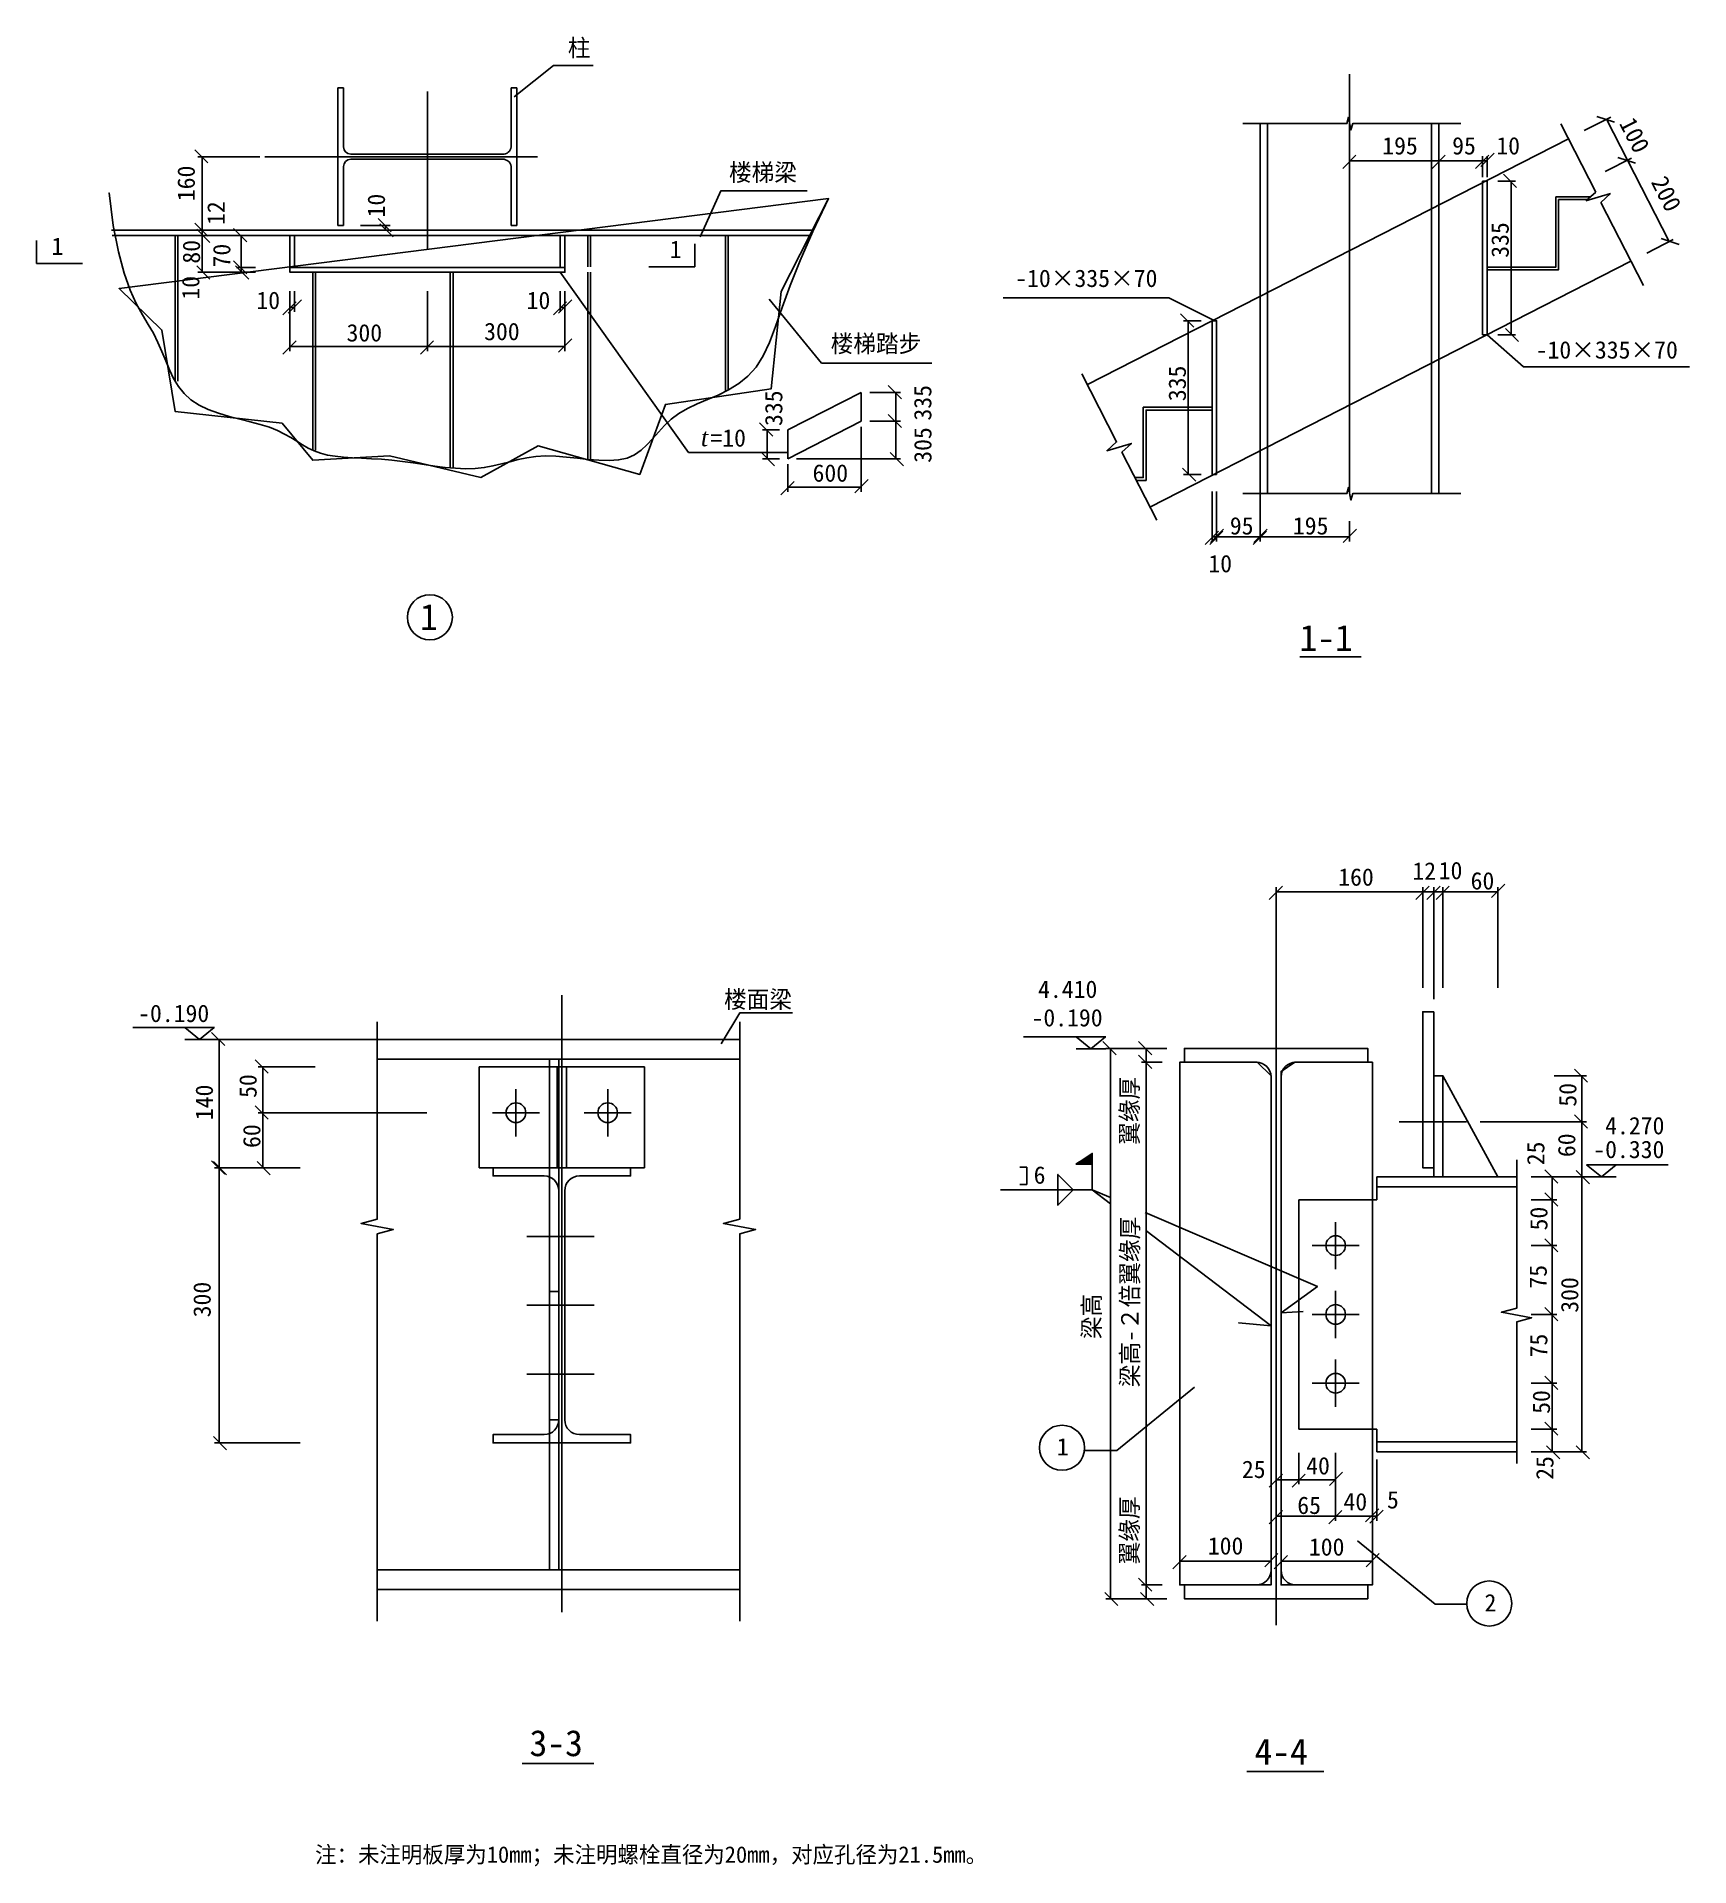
# Model space of a CAD drawing. Header units: metres. Extents: x 19830 to 37857, y 5420 to 25374.
import ezdxf

# ---------------------------------------------------------------- set-up
doc = ezdxf.new("R2010")
doc.units = ezdxf.units.M
for name, color, linetype in [('PUB_DIM', 3, 'Continuous'), ('S_E_STAIR', 4, 'Continuous'), ('中心线', 20, 'Continuous'), ('主次梁', 11, 'Continuous'), ('加强板', 3, 'Continuous'), ('填满-深', 8, 'Continuous'), ('尺寸', 42, 'Continuous'), ('引线', 9, 'Continuous'), ('标题', 4, 'Continuous'), ('梯梁', 4, 'Continuous'), ('砼柱', 3, 'Continuous'), ('螺栓', 11, 'Continuous'), ('钢柱', 4, 'Continuous')]:
    doc.layers.add(name, color=color, linetype=linetype)

# ---------------------------------------------------------------- blocks, each defined once
blk = doc.blocks.new('A$C7157716C')
at = {"layer": '螺栓'}
for p, q in [((25.75, 51.5), (25.75, 0)), ((0, 25.75), (51.5, 25.75))]:
    blk.add_line(p, q, dxfattribs=at)
blk.add_circle((25.75, 25.75), 10.75, dxfattribs=at)
blk = doc.blocks.new('_ARCHTICK')
at = {"color": 0, "linetype": 'ByBlock'}
blk.add_lwpolyline([(-1.37, -1.23), (1.51, 1.65)], dxfattribs=at)

msp = doc.modelspace()

# ---------------------------------------------------------------- hatches: boundary and pattern name
at = {"layer": '引线'}
h = msp.add_hatch(dxfattribs=at)
h.set_pattern_fill('SOLID')
h.paths.add_polyline_path([(31167.83, 13078.75), (31344.16, 13078.75), (31344.16, 13195.82)])

# ---------------------------------------------------------------- linework, layer by layer
for p, q in [((21769.75, 14568.19), (20881.31, 14568.19)), ((21446.89, 14568.31), (21608.3, 14437.41)), ((21608.3, 14437.41), (21768.34, 14568.31)), ((21446.85, 14437.41), (21769.74, 14437.41)), ((31491.61, 14466.99), (30592.74, 14466.99)), ((31168.75, 14467.12), (31330.15, 14336.21)), ((31330.15, 14336.21), (31490.2, 14467.12)), ((31168.71, 14336.21), (31491.6, 14336.21)), ((30555, 13045.92), (30631.96, 13045.92)), ((30631.96, 13045.92), (30631.96, 12855.76)), ((37625.02, 13069.7), (36736.58, 13069.7)), ((36736.71, 13069.82), (36898.12, 12938.92)), ((36898.12, 12938.92), (37058.17, 13069.82)), ((30555, 12855.81), (30631.95, 12855.81)), ((36736.67, 12938.92), (37059.57, 12938.92))]:
    msp.add_line(p, q)
at = {"layer": 'S_E_STAIR'}
for p, q in [((31290.73, 21579.46), (36537.55, 24261.17)), ((31973.4, 20243.81), (37220.22, 22925.51)), ((28024.89, 21085.05), (28824.89, 21493.94)), ((28824.89, 21179.49), (28824.89, 21493.94)), ((28024.89, 20770.6), (28824.89, 21179.49)), ((28024.89, 20770.6), (28024.89, 21085.05)), ((24659.03, 13138.89), (24659.03, 13929))]:
    msp.add_line(p, q, dxfattribs=at)
at = {"layer": '中心线'}
for p, q in [((34151.16, 20402.16), (34151.16, 24965.55)), ((24092.53, 24776.66), (24092.53, 23051.01)), ((25293.12, 24064.75), (22320.75, 24064.75)), ((33349.14, 8049.31), (33349.14, 15680.23)), ((25558.88, 14922.57), (25558.88, 8191.32))]:
    msp.add_line(p, q, dxfattribs=at)
at = {"layer": '主次梁'}
for points in [[(33176.16, 24426.56), (33176.16, 20389.95)], [(33256.16, 20389.95), (33256.16, 24426.56)], [(35046.16, 20389.95), (35046.16, 24426.56)], [(35126.16, 20389.95), (35126.16, 24426.56)], [(35651.16, 22861.6), (36401.16, 22861.6), (36401.16, 23626.6), (36777.97, 23626.6)], [(35651.16, 22831.6), (36431.16, 22831.6), (36431.16, 23596.6), (36744.93, 23596.6)], [(31809.27, 20564.93), (31901.16, 20564.93), (31901.16, 21331.6), (32651.16, 21331.6)], [(31824.6, 20534.93), (31931.16, 20534.93), (31931.16, 21301.6), (32651.16, 21301.6)], [(27500.24, 14438.89), (23548, 14438.89)], [(27500.24, 14224.16), (23548, 14224.16)], [(27500.24, 8653.62), (23548, 8653.62)], [(27500.24, 8438.89), (23548, 8438.89)]]:
    msp.add_lwpolyline(points, dxfattribs=at)
for points in [[(33294.14, 10839.38), (33294.14, 14029.38, 0.41), (33134.14, 14189.38), (32349.14, 14189.38), (32349.14, 14339.38), (34349.14, 14339.38), (34349.14, 14189.38), (33564.14, 14189.38, 0.41), (33404.14, 14029.38), (33404.14, 10839.38)], [(33294.14, 10839.38), (33294.14, 8649.38, -0.41), (33134.14, 8489.38), (32349.14, 8489.38), (32349.14, 8339.38), (34349.14, 8339.38), (34349.14, 8489.38), (33564.14, 8489.38, -0.41), (33404.14, 8649.38), (33404.14, 10839.38)]]:
    msp.add_lwpolyline(points, format="xyb", dxfattribs=at)
at = {"layer": '加强板'}
for p, q in [((34449.14, 12689.38), (33599.14, 12689.38)), ((33599.14, 12689.38), (33599.14, 10189.38)), ((34449.14, 10189.38), (33599.14, 10189.38))]:
    msp.add_line(p, q, dxfattribs=at)
for points in [[(33144.14, 14189.38), (32299.14, 14189.38), (32299.14, 14039.38), (32299.14, 14039.38), (32299.14, 8489.38), (32299.14, 8489.38), (32299.14, 8489.38), (33294.14, 8489.38), (33294.14, 8489.38), (33294.14, 14039.38), (33294.14, 14039.38)], [(33404.14, 8489.38), (34399.14, 8489.38), (34399.14, 8489.38), (34399.14, 8489.38), (34399.14, 14089.38), (34399.14, 14089.38), (34399.14, 14189.38), (33554.14, 14189.38), (33404.14, 14089.38), (33404.14, 8489.38), (33404.14, 8489.38)]]:
    msp.add_lwpolyline(points, close=True, dxfattribs=at)
at = {"layer": '填满-深'}
for p, q in [((21342.53, 21617.43), (21342.53, 23204.75)), ((21372.53, 21617.43), (21372.53, 23204.75)), ((25842.53, 22864.75), (25842.53, 23204.75)), ((25872.53, 22864.75), (25872.53, 23204.75)), ((27342.53, 21504.81), (27342.53, 23204.75)), ((27372.53, 21519.72), (27372.53, 23204.75)), ((22842.53, 20862.73), (22842.53, 22804.75)), ((22872.53, 20862.73), (22872.53, 22804.75)), ((24342.53, 20671.58), (24342.53, 22804.75)), ((24372.53, 20671.58), (24372.53, 22804.75)), ((25842.53, 20764.25), (25842.53, 22804.75)), ((25872.53, 20764.25), (25872.53, 22804.75))]:
    msp.add_line(p, q, dxfattribs=at)
at = {"layer": '尺寸'}
for p, q in [((36711.11, 24349.87), (36998.7, 24496.86)), ((37183.09, 24026.25), (36954.18, 24474.11)), ((22266.7, 24064.75), (21587.88, 24064.75)), ((21637.88, 24064.75), (21637.88, 23264.75)), ((34151.16, 23890.74), (34151.16, 24069.29)), ((34151.16, 24019.29), (35126.16, 24019.29)), ((35126.16, 23890.74), (35126.16, 24069.29)), ((35126.16, 23842.59), (35126.16, 24069.29)), ((35126.16, 24019.29), (35601.16, 24019.29)), ((35601.16, 23842.59), (35601.16, 24069.29)), ((35601.16, 23842.59), (35601.16, 24069.29)), ((35651.16, 24019.29), (35601.16, 24019.29)), ((35651.16, 23842.59), (35651.16, 24069.29)), ((36940.02, 23902.01), (37227.61, 24049)), ((36940.02, 23902.01), (37227.61, 24049)), ((37183.09, 24026.25), (37636.85, 23138.46)), ((35768.81, 23798.12), (35961.71, 23798.12)), ((35911.71, 23798.12), (35911.71, 22123.55)), ((22216.7, 23264.75), (21587.88, 23264.75)), ((22216.7, 23264.75), (21587.88, 23264.75)), ((22216.7, 23204.75), (21587.88, 23204.75)), ((22216.7, 23204.75), (21587.88, 23204.75)), ((21637.88, 23264.75), (21637.88, 23204.75)), ((21637.88, 23204.75), (21637.88, 22804.75)), ((22216.7, 23204.75), (22011.76, 23204.75)), ((22061.76, 22854.75), (22061.76, 23204.75)), ((23363.23, 23314.75), (23686.86, 23314.75)), ((23363.23, 23264.75), (23686.86, 23264.75)), ((23636.86, 23264.75), (23636.86, 23314.75)), ((37393.78, 23014.22), (37681.37, 23161.21)), ((22216.7, 22804.75), (21587.88, 22804.75)), ((22216.7, 22854.75), (22011.76, 22854.75)), ((22216.7, 22854.75), (22011.76, 22854.75)), ((22216.7, 22804.75), (22011.76, 22804.75)), ((22061.76, 22804.75), (22061.76, 22854.75)), ((22592.53, 22598.06), (22592.53, 22371.35)), ((22592.53, 22598.06), (22592.53, 21944.42)), ((22642.53, 22598.06), (22642.53, 22371.35)), ((24092.53, 22598.06), (24092.53, 21944.42)), ((24092.53, 22598.06), (24092.53, 21944.42)), ((25542.53, 22598.06), (25542.53, 22371.35)), ((25592.53, 22598.06), (25592.53, 21944.42)), ((25592.53, 22598.06), (25592.53, 22371.35)), ((22592.53, 22421.35), (22642.53, 22421.35)), ((25592.53, 22421.35), (25542.53, 22421.35)), ((32533.51, 22274.79), (32340.62, 22274.79)), ((32390.62, 20600.22), (32390.62, 22274.79)), ((24092.53, 21994.42), (22592.53, 21994.42)), ((24092.53, 21994.42), (25592.53, 21994.42)), ((35768.81, 22123.55), (35961.71, 22123.55)), ((28919.19, 21493.94), (29252.07, 21493.94)), ((29202.07, 21493.94), (29202.07, 21179.49)), ((28919.19, 21179.49), (29252.07, 21179.49)), ((28919.19, 21179.49), (29252.07, 21179.49)), ((29202.07, 21179.49), (29202.07, 20770.6)), ((27933.3, 21085.05), (27747.11, 21085.05)), ((27797.11, 20770.6), (27797.11, 21085.05)), ((28824.89, 21119.85), (28824.89, 20410.27)), ((27933.3, 20770.6), (27747.11, 20770.6)), ((28119.19, 20770.6), (29252.07, 20770.6)), ((28024.89, 20710.96), (28024.89, 20410.27)), ((32533.51, 20600.22), (32340.62, 20600.22)), ((28024.89, 20460.27), (28824.89, 20460.27)), ((32651.16, 20413.2), (32651.16, 19869.64)), ((32701.16, 20413.2), (32701.16, 19869.64)), ((32701.16, 20413.2), (32701.16, 19869.64)), ((33176.16, 20413.2), (33176.16, 19869.64)), ((33176.16, 20089.52), (33176.16, 19869.64)), ((34151.16, 20089.52), (34151.16, 19869.64)), ((32651.16, 19919.64), (32701.16, 19919.64)), ((33176.16, 19919.64), (32701.16, 19919.64)), ((33176.16, 19919.64), (34151.16, 19919.64)), ((33349.14, 15318.26), (33349.14, 16098.23)), ((33349.14, 16048.23), (34949.14, 16048.23)), ((34949.14, 15001.51), (34949.14, 16098.23)), ((34949.14, 15001.51), (34949.14, 16098.23)), ((34949.14, 16048.23), (35069.14, 16048.23)), ((35069.14, 14876.92), (35069.14, 16098.23)), ((35069.14, 14876.92), (35069.14, 16098.23)), ((35069.14, 16048.23), (35169.14, 16048.23)), ((35169.14, 15000.3), (35169.14, 16098.23)), ((35169.14, 15000.3), (35169.14, 16098.23)), ((35169.14, 16048.23), (35769.14, 16048.23)), ((35769.14, 15000.3), (35769.14, 16098.23)), ((23548, 14438.89), (21770.58, 14438.89)), ((21820.58, 13038.89), (21820.58, 14438.89)), ((32157.42, 14339.38), (31492.06, 14339.38)), ((31542.06, 14339.38), (31542.06, 8339.38)), ((32157.42, 14339.38), (31882.78, 14339.38)), ((32107.54, 14189.38), (31882.78, 14189.38)), ((32107.54, 14189.38), (31882.78, 14189.38)), ((31932.78, 14189.38), (31932.78, 14339.38)), ((31932.78, 14189.38), (31932.78, 8489.38)), ((22869.34, 14138.89), (22246.12, 14138.89)), ((22296.12, 13638.89), (22296.12, 14138.89)), ((36382.12, 14039.38), (36735.56, 14039.38)), ((36685.56, 13539.38), (36685.56, 14039.38)), ((24080.78, 13638.89), (22246.12, 13638.89)), ((24088.11, 13638.89), (22246.12, 13638.89)), ((22296.12, 13038.89), (22296.12, 13638.89)), ((35576.67, 13539.38), (36735.56, 13539.38)), ((35576.67, 13539.38), (36735.56, 13539.38)), ((36685.56, 12939.38), (36685.56, 13539.38)), ((22704.76, 13038.89), (21770.58, 13038.89)), ((22704.76, 13038.89), (21770.58, 13038.89)), ((21820.58, 13038.89), (21820.58, 10038.89)), ((22243.66, 13038.89), (22346.12, 13038.89)), ((36131.59, 12939.38), (36735.56, 12939.38)), ((36131.59, 12939.38), (36411.62, 12939.38)), ((36361.62, 12689.38), (36361.62, 12939.38)), ((36382.12, 12939.38), (36735.56, 12939.38)), ((36685.56, 12939.38), (36685.56, 9939.38)), ((36131.59, 12689.38), (36411.62, 12689.38)), ((36131.59, 12689.38), (36411.62, 12689.38)), ((36361.62, 12689.38), (36361.62, 12189.38)), ((36131.59, 12189.38), (36411.62, 12189.38)), ((36131.59, 12189.38), (36411.62, 12189.38)), ((36361.62, 12189.38), (36361.62, 11439.38)), ((36131.59, 11439.38), (36411.62, 11439.38)), ((36131.59, 11439.38), (36411.62, 11439.38)), ((36361.62, 10689.38), (36361.62, 11439.38)), ((36131.59, 10689.38), (36411.62, 10689.38)), ((36131.59, 10689.38), (36411.62, 10689.38)), ((36361.62, 10189.38), (36361.62, 10689.38)), ((36131.59, 10189.38), (36411.62, 10189.38)), ((36131.59, 10189.38), (36411.62, 10189.38)), ((36361.62, 10189.38), (36361.62, 9939.38)), ((22704.76, 10038.89), (21770.58, 10038.89)), ((33349.14, 9928.28), (33349.14, 9586.51)), ((33349.14, 9846.65), (33349.14, 9188.31)), ((33599.14, 9928.28), (33599.14, 9586.51)), ((33599.14, 9928.28), (33599.14, 9586.51)), ((33999.14, 9928.28), (33999.14, 9586.51)), ((33999.14, 9846.65), (33999.14, 9188.31)), ((33999.14, 9846.65), (33999.14, 9188.31)), ((34399.14, 9846.65), (34399.14, 9188.31)), ((34399.14, 9846.65), (34399.14, 9188.31)), ((34449.14, 9856.68), (34449.14, 9188.31)), ((36131.59, 9939.38), (36411.62, 9939.38)), ((36131.59, 9939.38), (36735.56, 9939.38)), ((33349.14, 9636.51), (33599.14, 9636.51)), ((33599.14, 9636.51), (33999.14, 9636.51)), ((33999.14, 9238.31), (33349.14, 9238.31)), ((33999.14, 9238.31), (34399.14, 9238.31)), ((34399.14, 9238.31), (34449.14, 9238.31)), ((32298.64, 9049.71), (32298.64, 8698.98)), ((34399.64, 9049.71), (34399.64, 8698.98)), ((33294.14, 8911.22), (33294.14, 8698.98)), ((33404.14, 8911.22), (33404.14, 8698.98)), ((33294.14, 8748.98), (32298.64, 8748.98)), ((33404.14, 8748.98), (34399.64, 8748.98)), ((32107.54, 8489.38), (31882.78, 8489.38)), ((32107.54, 8489.38), (31882.78, 8489.38)), ((31932.78, 8489.38), (31932.78, 8339.38)), ((32130.04, 8339.38), (31492.06, 8339.38)), ((32157.42, 8339.38), (31882.78, 8339.38))]:
    msp.add_line(p, q, dxfattribs=at)
at = {"layer": '引线'}
for p, q in [((36455.69, 24421.34), (36835.29, 23678.64)), ((36835.29, 23678.64), (36728.57, 23581.74)), ((36728.57, 23581.74), (36996.17, 23661.66)), ((36996.17, 23661.66), (36892.83, 23566.05)), ((36892.83, 23566.05), (37355.04, 22661.74)), ((25542.53, 22804.75), (26939.43, 20838.86)), ((30371.76, 22524.94), (32181.22, 22524.94)), ((32181.22, 22524.94), (32681.16, 22274.79)), ((36047.96, 21771.33), (35651.16, 22123.55)), ((36047.96, 21771.33), (37857.43, 21771.33)), ((26939.43, 20838.86), (28024.89, 20838.86)), ((32459.67, 10646.68), (31613.12, 9957)), ((31613.12, 9957), (31264.09, 9957)), ((34238.62, 8970.49), (35085.17, 8280.81)), ((35085.17, 8280.81), (35434.2, 8280.81))]:
    msp.add_line(p, q, dxfattribs=at)
for points in [[(25038.75, 24716.79), (25469.13, 25060.59), (25902.39, 25060.59)], [(35365.47, 24426.56), (34185.09, 24426.56), (34166.23, 24357), (34140.92, 24494.33), (34121.87, 24426.56), (32987.57, 24426.56)], [(20620.13, 23669.91), (20620.13, 23669.91), (20666.52, 23314.96), (20722.05, 23026.72), (20784.18, 22795.21), (20850.36, 22610.41), (20918.04, 22462.33), (20984.67, 22340.97), (21047.7, 22236.32), (21104.58, 22138.39), (21153.69, 22039.15), (21197.18, 21938.52), (21238.13, 21838.42), (21279.62, 21740.73), (21324.73, 21647.37), (21376.54, 21560.23), (21438.13, 21481.22), (21512.58, 21412.24), (21601.86, 21354.54), (21703.46, 21306.74), (21813.78, 21266.79), (21929.19, 21232.66), (22046.09, 21202.3), (22160.84, 21173.67), (22269.85, 21144.75), (22369.49, 21113.47), (22457.18, 21078.39), (22534.49, 21040.36), (22604.02, 21000.81), (22668.38, 20961.16), (22730.15, 20922.86), (22791.95, 20887.32), (22856.38, 20855.99), (22926.03, 20830.29), (23002.97, 20811.18), (23087.08, 20797.69), (23177.69, 20788.41), (23274.15, 20781.9), (23375.8, 20776.73), (23481.98, 20771.47), (23592.02, 20764.69), (23705.27, 20754.95), (23821, 20741.34), (23938.23, 20725.03), (24055.9, 20707.68), (24172.97, 20690.97), (24288.39, 20676.58), (24401.1, 20666.17), (24510.07, 20661.42), (24614.23, 20664.02), (24713, 20674.94), (24807.59, 20692.47), (24899.68, 20714.21), (24990.95, 20737.74), (25083.07, 20760.66), (25177.73, 20780.56), (25276.59, 20795.05), (25381.32, 20801.71), (25492.92, 20799.11), (25609.5, 20789.66), (25728.53, 20776.73), (25847.43, 20763.72), (25963.65, 20753.99), (26074.64, 20750.93), (26177.82, 20757.92), (26270.64, 20778.33), (26351.51, 20814.44), (26422.79, 20864.1), (26487.8, 20924.06), (26549.84, 20991.04), (26612.26, 21061.8), (26678.36, 21133.08), (26751.47, 21201.62), (26834.9, 21264.16), (26930.84, 21318.64), (27036.78, 21367.79), (27149.08, 21415.55), (27264.12, 21465.83), (27378.24, 21522.56), (27487.81, 21589.68), (27589.18, 21671.11), (27678.71, 21770.77), (27754.59, 21892.42), (27822.32, 22039.14), (27889.22, 22213.8), (27962.63, 22419.3), (28049.88, 22658.53), (28158.29, 22934.39), (28295.19, 23249.77), (28467.91, 23607.56), (20729.35, 22625.51), (21197.41, 22173.46), (21342.53, 21284.94), (22507.97, 21160.24), (22842.53, 20754.95), (23678.11, 20801.71), (24676.64, 20567.89), (25300.71, 20910.83), (26408.45, 20599.07), (26689.29, 21362.88), (27843.83, 21534.35), (27953.04, 22594.34), (28467.91, 23607.56)], [(27067.01, 23189.09), (27294.99, 23692.98), (28236.44, 23692.98)], [(27819.96, 22510.96), (28392.55, 21813.22), (29594.31, 21813.22)], [(31230.64, 21697.02), (31610.24, 20954.33), (31503.52, 20857.43), (31771.13, 20937.35), (31667.79, 20841.74), (32046.9, 20100)], [(35365.47, 20389.95), (34185.09, 20389.95), (34166.23, 20320.39), (34140.92, 20457.72), (34121.87, 20389.95), (32987.57, 20389.95)], [(23546.71, 14628.74), (23546.71, 12479.32), (23368.63, 12431.05), (23720.19, 12366.25), (23546.71, 12317.48), (23546.71, 8094.23)], [(27296.3, 14389.59), (27499.27, 14727.02), (28076.5, 14727.02)], [(27498.94, 14628.74), (27498.94, 12479.32), (27320.86, 12431.05), (27672.42, 12366.25), (27498.94, 12317.48), (27498.94, 8094.23)], [(31344.16, 12798.05), (31344.16, 13195.82), (31167.83, 13078.75), (31344.16, 13078.75)], [(35974.04, 13125.1), (35974.04, 11508.91), (35807.08, 11463.65), (36136.67, 11402.9), (35974.04, 11357.18), (35974.04, 9815.25)], [(30343.69, 12798.05), (31344.16, 12798.05), (31543.81, 12646.38)], [(31137.85, 12798.05), (30969.58, 12966.97), (30969.58, 12798.05)], [(31137.85, 12798.05), (30969.58, 12629.14), (30969.58, 12798.05)], [(31344.16, 12798.05), (31542.56, 12713.02)], [(31920.9, 12550.86), (33800.75, 11745.15), (33404.14, 11455.03), (33644.81, 11471.15)], [(31929.6, 12353.29), (33294.14, 11316.63), (32940.44, 11349.22), (32940.44, 11349.22)]]:
    msp.add_lwpolyline(points, dxfattribs=at)
for centre in [(24119.85, 19041.78), (31015.06, 9985.35), (35674.35, 8286.57)]:
    msp.add_circle(centre, 245.78, dxfattribs=at)
at = {"layer": '标题'}
for p, q in [((34276.39, 18610.78), (33607.07, 18610.78)), ((25907.65, 6541.48), (25128.13, 6541.48)), ((33871.48, 6453.42), (33028.72, 6453.42))]:
    msp.add_line(p, q, dxfattribs=at)
for points in [[(19830.28, 23150.49), (19830.28, 22900.49), (20330.28, 22900.49)], [(27009.48, 23114.38), (27009.48, 22864.38), (26509.48, 22864.38)]]:
    msp.add_lwpolyline(points, dxfattribs=at)
at = {"layer": '梯梁'}
msp.add_lwpolyline([(35069.14, 14739.38), (34949.14, 14739.38), (34949.14, 13039.38), (35069.14, 13039.38)], close=True, dxfattribs=at)
at = {"layer": '砼柱'}
msp.add_line((35769.14, 12939.38), (35169.14, 14039.38), dxfattribs=at)
for points in [[(25426.35, 14224.16), (25526.35, 14224.16), (25526.35, 10288.89), (25426.35, 10288.89)], [(24659.03, 13038.89), (26459.03, 13038.89), (26459.03, 14138.89), (24659.03, 14138.89)], [(25508.85, 14138.89), (25608.85, 14138.89), (25608.85, 13038.89), (25508.85, 13038.89)], [(35069.14, 14039.38), (35169.14, 14039.38), (35169.14, 12939.38), (35069.14, 12939.38)]]:
    msp.add_lwpolyline(points, close=True, dxfattribs=at)
msp.add_lwpolyline([(25526.35, 8653.62), (25526.35, 11688.89), (25426.35, 11688.89), (25426.35, 8653.62)], dxfattribs=at)
at = {"layer": '螺栓'}
for p, q in [((34691.71, 13539.38), (35426.19, 13539.38)), ((25912.77, 12288.89), (25178.29, 12288.89)), ((25912.77, 11538.89), (25178.29, 11538.89)), ((25912.77, 10788.89), (25178.29, 10788.89))]:
    msp.add_line(p, q, dxfattribs=at)
for points in [[(35336.3, 13539.38), (34762.16, 13539.38)], [(25268.18, 12288.89), (25842.32, 12288.89)], [(25268.18, 11538.89), (25842.32, 11538.89)], [(25268.18, 10788.89), (25842.32, 10788.89)]]:
    msp.add_lwpolyline(points, dxfattribs=at)
at = {"layer": '钢柱'}
for p, q in [((23117.53, 23514.75), (23117.53, 23814.75)), ((25067.53, 23514.75), (25067.53, 23814.75)), ((28302.42, 23264.75), (20646.94, 23264.75)), ((20654.78, 23204.75), (28275.64, 23204.75)), ((34449.14, 12939.38), (34449.14, 12689.38)), ((34449.14, 12939.38), (35975.47, 12939.38)), ((34449.14, 12829.38), (35975.47, 12829.38)), ((34449.14, 10189.38), (34449.14, 9939.38)), ((34449.14, 10049.38), (35975.47, 10049.38)), ((34449.14, 9939.38), (35975.47, 9939.38))]:
    msp.add_line(p, q, dxfattribs=at)
for points in [[(23177.53, 24814.75), (23177.53, 24172.25, 0.41), (23257.53, 24092.25), (24912.53, 24092.25, 0.38), (25007.53, 24172.25), (25007.53, 24814.75), (25067.53, 24814.75), (25067.53, 23314.75), (25007.53, 23314.75), (25007.53, 23957.25, 0.38), (24912.53, 24037.25), (23257.53, 24037.25, 0.41), (23177.53, 23957.25), (23177.53, 23314.75), (23117.53, 23314.75), (23117.53, 24814.75)], [(26308.85, 13038.89), (26308.85, 12948.89), (25751.35, 12948.89, 0.41), (25591.35, 12788.89), (25591.35, 10288.89, 0.41), (25751.35, 10128.89), (26308.85, 10128.89), (26308.85, 10038.89), (24808.85, 10038.89), (24808.85, 10128.89), (25366.35, 10128.89, 0.41), (25526.35, 10288.89), (25526.35, 12788.89, 0.41), (25366.35, 12948.89), (24808.85, 12948.89), (24808.85, 13038.89)]]:
    msp.add_lwpolyline(points, format="xyb", close=True, dxfattribs=at)
for points in [[(35601.16, 23798.12), (35651.16, 23798.12), (35651.16, 22123.55), (35601.16, 22123.55)], [(22642.53, 23204.75), (22592.53, 23204.75), (22592.53, 22854.75), (22642.53, 22854.75)], [(25542.53, 23204.75), (25592.53, 23204.75), (25592.53, 22854.75), (25542.53, 22854.75)], [(22592.53, 22854.75), (22592.53, 22804.75), (25592.53, 22804.75), (25592.53, 22854.75)], [(32701.16, 20600.22), (32651.16, 20600.22), (32651.16, 22274.79), (32701.16, 22274.79)]]:
    msp.add_lwpolyline(points, close=True, dxfattribs=at)

# ---------------------------------------------------------------- block references
at = {"layer": '尺寸', "xscale": 50, "yscale": 50, "zscale": 50}
for p, rotation in [((36954.18, 24474.11), 117.07), ((21637.88, 24064.75), 90), ((34151.16, 24019.29), 180), ((35126.16, 24019.29), 180), ((35601.16, 24019.29), 180), ((37183.09, 24026.25), 117.07), ((35911.71, 23798.12), 90), ((23636.86, 23314.75), 90), ((21637.88, 23264.75), 90), ((21637.88, 23204.75), 270), ((22061.76, 23204.75), 90), ((23636.86, 23264.75), 270), ((37636.85, 23138.46), 297.07), ((21637.88, 22804.75), 270), ((22061.76, 22854.75), 90), ((22061.76, 22804.75), 270), ((22592.53, 22421.35), 180), ((25542.53, 22421.35), 180), ((32390.62, 22274.79), 90), ((35911.71, 22123.55), 270), ((22592.53, 21994.42), 180), ((24092.53, 21994.42), 180), ((29202.07, 21493.94), 90), ((27797.11, 21085.05), 90), ((29202.07, 21179.49), 90), ((27797.11, 20770.6), 270), ((29202.07, 20770.6), 270), ((32390.62, 20600.22), 270), ((28024.89, 20460.27), 180), ((32651.16, 19919.64), 180), ((32701.16, 19919.64), 180), ((33176.16, 19919.64), 180), ((33349.14, 16048.23), 180), ((34949.14, 16048.23), 180), ((35069.14, 16048.23), 180), ((35169.14, 16048.23), 180), ((21820.58, 14438.89), 90), ((31542.06, 14339.38), 90), ((31932.78, 14339.38), 90), ((22296.12, 14138.89), 90), ((31932.78, 14189.38), 90), ((36685.56, 14039.38), 90), ((22296.12, 13638.89), 90), ((36685.56, 13539.38), 90), ((21820.58, 13038.89), 90), ((21820.58, 13038.89), 270), ((22296.12, 13038.89), 270), ((36361.62, 12939.38), 90), ((36685.56, 12939.38), 270), ((36361.62, 12689.38), 90), ((36361.62, 12189.38), 90), ((36361.62, 11439.38), 90), ((36361.62, 10689.38), 90), ((36361.62, 10189.38), 90), ((21820.58, 10038.89), 270), ((36361.62, 9939.38), 270), ((36685.56, 9939.38), 270), ((33349.14, 9636.51), 180), ((33599.14, 9636.51), 180), ((33349.14, 9238.31), 180), ((33999.14, 9238.31), 180), ((32298.64, 8748.98), 180), ((33404.14, 8748.98), 180), ((31542.06, 8339.38), 270), ((31932.78, 8489.38), 90), ((31932.78, 8339.38), 270)]:
    msp.add_blockref('_ARCHTICK', p, dxfattribs=dict(at, rotation=rotation))
at = {"layer": '尺寸'}
for name, p, xscale, yscale, zscale in [('_ARCHTICK', (35651.16, 24019.29), 50, 50, 50), ('_ARCHTICK', (22642.53, 22421.35), 50, 50, 50), ('_ARCHTICK', (25592.53, 22421.35), 50, 50, 50), ('_ARCHTICK', (25592.53, 21994.42), 50, 50, 50), ('_ARCHTICK', (28824.89, 20460.27), 50, 50, 50), ('_ARCHTICK', (32701.16, 19919.64), 50, 50, 50), ('_ARCHTICK', (33176.16, 19919.64), 50, 50, 50), ('_ARCHTICK', (34151.16, 19919.64), 50, 50, 50), ('_ARCHTICK', (35769.14, 16048.23), 50, 50, 50), ('A$C7157716C', (24801.53, 13381.39), 10, 10, 10), ('A$C7157716C', (26316.53, 13381.39), -10, 10, 10), ('A$C7157716C', (34256.64, 11931.88), -10, 10, 10), ('A$C7157716C', (34256.64, 11181.88), -10, 10, 10), ('A$C7157716C', (34256.64, 10431.88), -10, 10, 10), ('_ARCHTICK', (33999.14, 9636.51), 50, 50, 50), ('_ARCHTICK', (34393.52, 9238.31), 50, 50, 50), ('_ARCHTICK', (34442.05, 9223.43), 50, 50, 50), ('_ARCHTICK', (33294.14, 8748.98), 50, 50, 50), ('_ARCHTICK', (34399.64, 8748.98), 50, 50, 50)]:
    msp.add_blockref(name, p, dxfattribs=dict(at, xscale=xscale, yscale=yscale, zscale=zscale))

# ---------------------------------------------------------------- texts
for s, rotation, p in [('100', 297.07, (37086.9, 24430)), ('160', 90, (21556.21, 23579.51)), ('200', 297.07, (37433.62, 23789.63)), ('12', 90, (21881.9, 23319.81)), ('10', 90, (23629.81, 23402.26)), ('335', 90, (35886.71, 22962.32)), ('80', 90, (21612.88, 22898.12)), ('70', 90, (21943.81, 22856.73)), ('10', 90, (21605.77, 22506.28)), ('335', 90, (32365.62, 21398.41)), ('335', 90, (29589.57, 21186.72)), ('335', 90, (27964.16, 21127.87)), ('305', 90, (29590.49, 20726.82)), ('50', 90, (22230.24, 13800.33)), ('翼缘厚', 90, (31845.28, 13289.06)), ('140', 90, (21753.2, 13557.73)), ('50', 90, (36624.92, 13705)), ('60', 90, (22271.12, 13254.52)), ('60', 90, (36613.04, 13155)), ('25', 90, (36275.76, 13065.88)), ('50', 90, (36309.14, 12355)), ('梁高-２倍翼缘厚', 90, (31849.41, 10645.63)), ('300', 90, (21729.26, 11407.64)), ('75', 90, (36301.73, 11720.63)), ('300', 90, (36645.61, 11457.52)), ('梁高', 90, (31431.27, 11170.63)), ('75', 90, (36308.16, 10970.63)), ('50', 90, (36336.62, 10355)), ('25', 90, (36374.88, 9635.62)), ('翼缘厚', 90, (31845.28, 8713.52))]:
    msp.add_text(s, height=190, rotation=rotation).set_placement(p)
for s, p in [('195', (34507.41, 24088.96)), ('95', (35269.91, 24089.05)), ('10', (35751.29, 24088.98)), ('10', (22227.44, 22403.37)), ('10', (25174.97, 22403.37)), ('300', (23211.28, 22049.43)), ('300', (24711.28, 22063.63)), ('600', (28293.64, 20520.35)), ('95', (32844.91, 19944.64)), ('195', (33532.41, 19944.64)), ('10', (32610.54, 19532.14)), ('12', (34835.81, 16179.99)), ('10', (35122.97, 16185.63)), ('160', (34027.27, 16114.43)), ('60', (35470.98, 16073.23)), ('25', (32976.43, 9655.13)), ('40', (33677.69, 9694.44)), ('65', (33580.39, 9263.31)), ('40', (34084.08, 9302.15)), ('5', (34558.89, 9323.49))]:
    msp.add_text(s, height=190).set_placement(p)
at = {"insert": (27075.47, 21096.74), "char_height": 190, "attachment_point": 1}
msp.add_mtext('{\\fTimes New Roman|b0|i1|c0|p18;t}', dxfattribs=at)
at = {"layer": 'PUB_DIM'}
for s, height, p in [('柱', 190, (25623.95, 25156.62)), ('楼梯梁', 190, (27382.72, 23798.25)), ('1', 190, (19992.98, 22993.22)), ('1', 190, (26735.08, 22959.57)), ('-10×335×70', 190, (30504.34, 22643.65)), ('楼梯踏步', 190, (28491.47, 21931.31)), ('-10×335×70', 190, (36180.54, 21863.09)), ('=10', 190, (27179.35, 20902.63)), ('1', 285, (24012.98, 18903.26)), ('1-1', 285, (33604.53, 18675.24)), ('楼面梁', 190, (27328.7, 14780)), ('4.410', 190, (30753.47, 14890.82)), ('-0.190', 190, (20937.75, 14627.94)), ('-0.190', 190, (30681.99, 14580.28)), ('4.270', 190, (36938.64, 13403.24)), ('-0.330', 190, (36808.92, 13144.04)), ('6', 190, (30705.1, 12864.81)), ('1', 190, (30958.53, 9900.89)), ('100', 190, (32604.71, 8820.51)), ('100', 190, (33707.19, 8809.17)), ('2', 190, (35622.64, 8199.95)), ('3-3', 285, (25206.67, 6622.12)), ('4-4', 285, (33114.19, 6528.92)), ('注：未注明板厚为10mm；未注明螺栓直径为20mm，对应孔径为21.5mm。', 180, (22867.95, 5459.37))]:
    msp.add_text(s, height=height, dxfattribs=at).set_placement(p)

doc.saveas('drawing.dxf')
